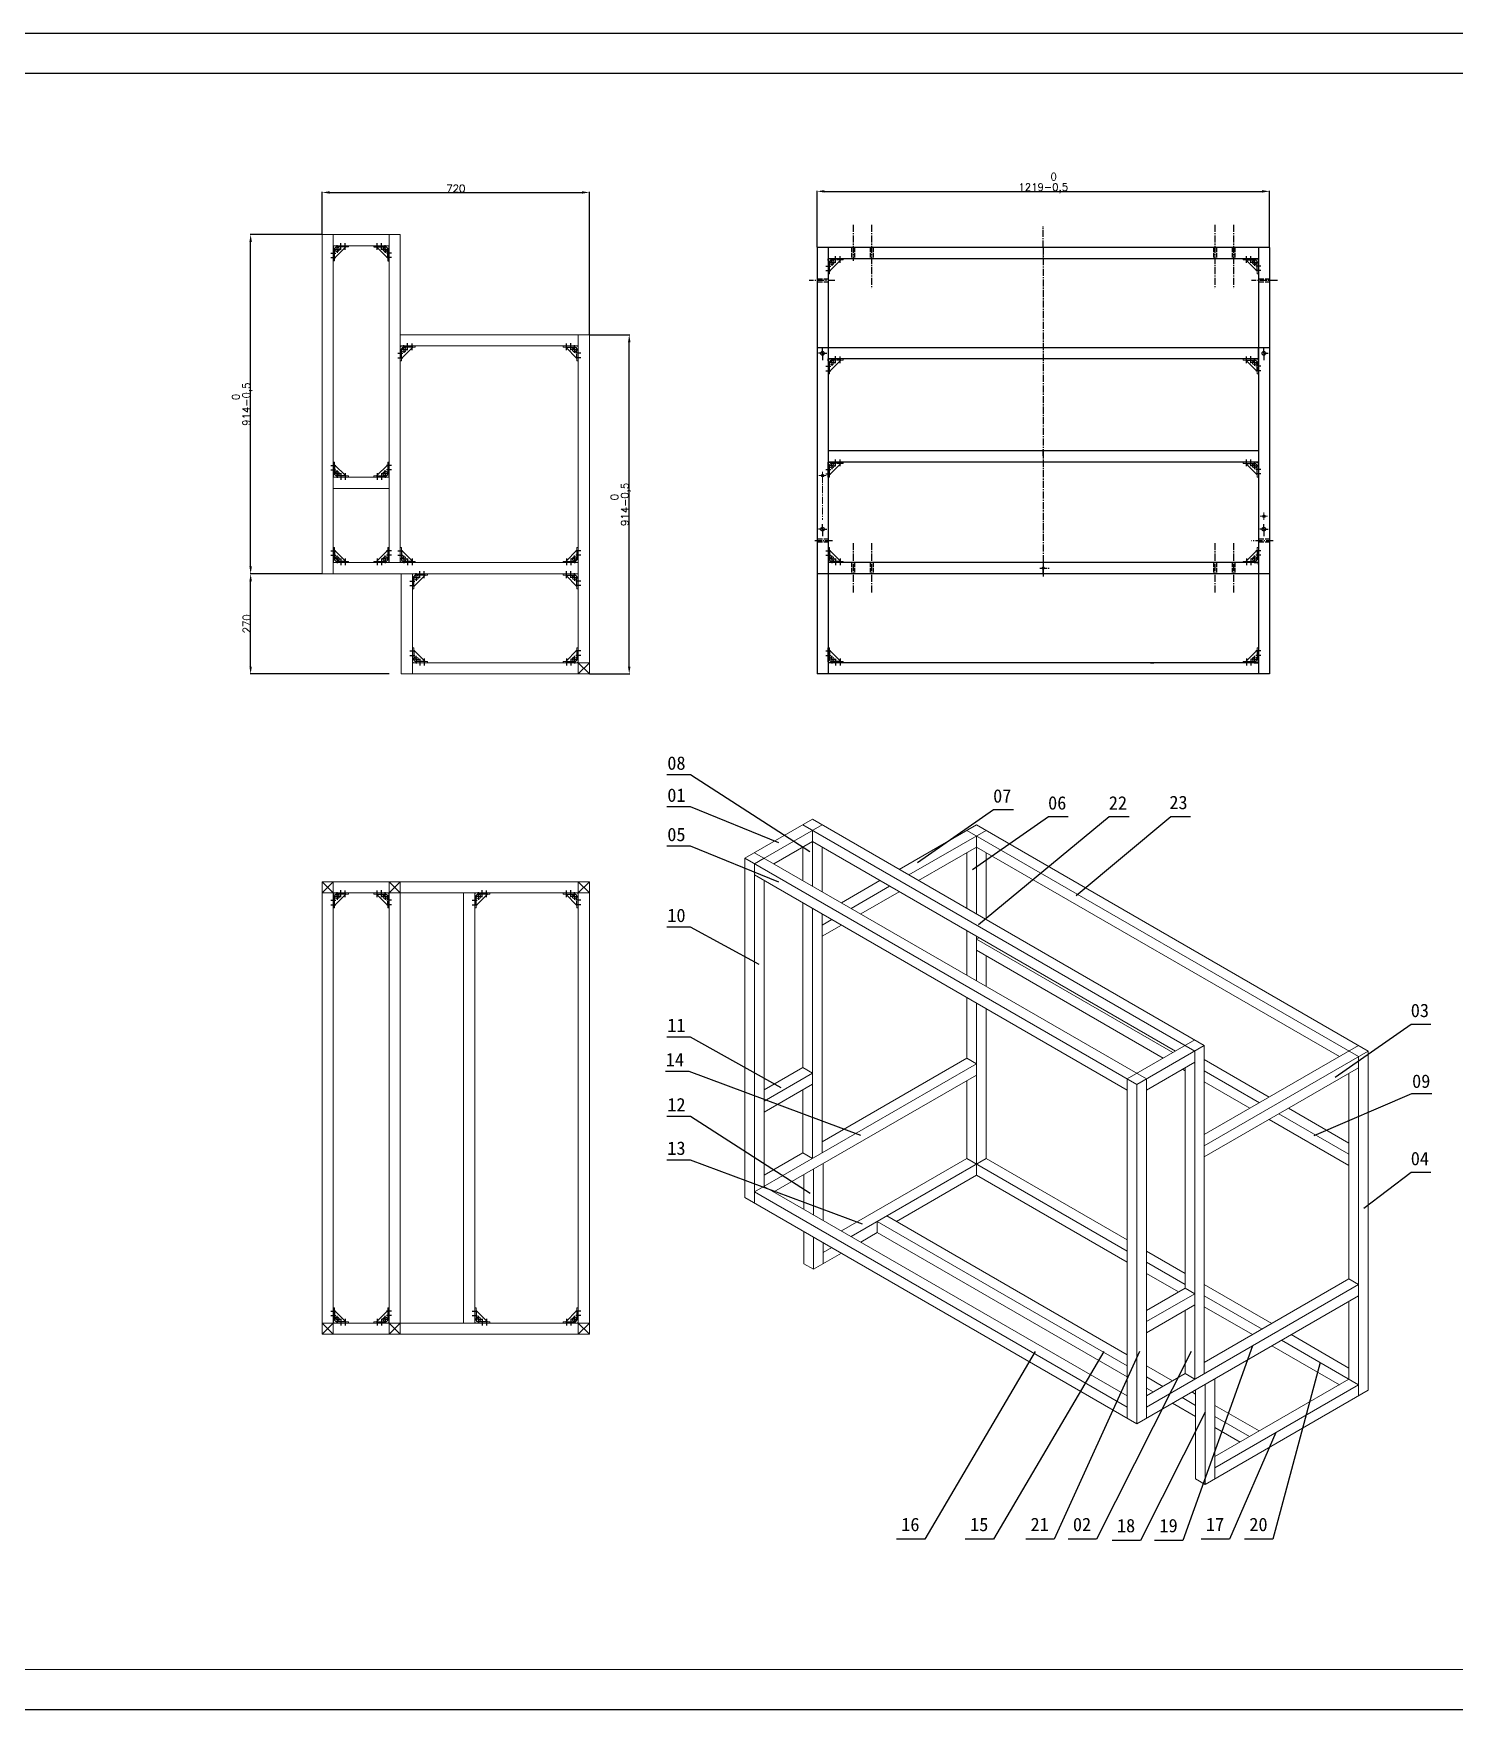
# Model space of a CAD drawing. Header units: millimetres. Extents: x -30327 to 34858, y 4015 to 75103.
# Drawn here: x -4909 to -1081, y 70587 to 75103 of the extents above; entities that cross this region are included whole.
import ezdxf

# ---------------------------------------------------------------- set-up
doc = ezdxf.new("R2010")
doc.units = ezdxf.units.MM
doc.linetypes.add('ACAD_ISO02W100', pattern=[15, 12, -3])
doc.linetypes.add('CENTER2', pattern=[28.575, 19.05, -3.175, 3.175, -3.175])
for name, color, linetype, lineweight in [('A-TITLEBLOCK', 7, 'Continuous', 18), ('cen', 1, 'CENTER2', 9), ('dim', 2, 'Continuous', 9)]:
    doc.layers.add(name, color=color, linetype=linetype, lineweight=lineweight)
for name, color, linetype in [('green', 3, 'ACAD_ISO02W100'), ('print', 30, 'Continuous'), ('red', 1, 'CENTER2')]:
    doc.layers.add(name, color=color, linetype=linetype)
doc.styles.add('GB', font='GBENOR.SHX', dxfattribs={"bigfont": 'gbcbig.shx'})
doc.styles.add('HZ', font='')
doc.styles.add('SLDTEXTSTYLE0', font='simfang.ttf', dxfattribs={"bigfont": 'bigfont'})
doc.styles.add('SLDTEXTSTYLE1', font='Gothic.ttf', dxfattribs={"width": 0.913})
doc.styles.get("Standard").update_dxf_attribs({"font": 'txt', "bigfont": 'gbcbig.shx'})
doc.styles.get('HZ').set_extended_font_data('SimSun')
doc.dimstyles.new('ISO-25', dxfattribs={"dimtxt": 20, "dimasz": 20, "dimexe": 1.25, "dimexo": 0.625, "dimtad": 1, "dimtxsty": 'Standard', "dimcen": 2.5, "dimadec": 0, "dimazin": 0, "dimtfac": 1, "dimtmove": 0, "dimatfit": 3, "dimfxl": 0, "dimarcsym": 0})

# ---------------------------------------------------------------- blocks, each defined once
blk = doc.blocks.new('DDD')
for p, q in [((4725.7, 13519.5), (4695.2, 13550)), ((4725.7, 13519.5), (4695.2, 13550)), ((4720.7, 13553.5), (4715, 13547.7)), ((4720.7, 13553.5), (4715, 13547.7)), ((4729.2, 13545), (4723.5, 13539.2)), ((4729.2, 13545), (4723.5, 13539.2))]:
    blk.add_line(p, q)
blk.add_lwpolyline([(4688.7, 13553.5), (4724.2, 13553.5, -0.414214), (4729.2, 13548.5), (4729.2, 13513)], format="xyb")
blk.add_lwpolyline([(4688.7, 13553.5), (4724.2, 13553.5, -0.414214), (4729.2, 13548.5), (4729.2, 13513)], format="xyb")
for points in [[(4688.7, 13553.5), (4688.7, 13550)], [(4688.7, 13553.5), (4688.7, 13550)], [(4688.7, 13550), (4695.2, 13550)], [(4688.7, 13550), (4695.2, 13550)], [(4725.7, 13519.5), (4725.7, 13513)], [(4725.7, 13519.5), (4725.7, 13513)], [(4725.7, 13513), (4729.2, 13513)], [(4725.7, 13513), (4729.2, 13513)]]:
    blk.add_lwpolyline(points)
blk.add_circle((4719.2, 13543.5), 1.75)
blk.add_circle((4719.2, 13543.5), 1.75)
blk.add_arc((4719.2, 13543.5), 6, 135, 315)
blk.add_arc((4719.2, 13543.5), 6, 135, 315)
at = {"layer": 'green'}
for p, q in [((4695.2, 13550), (4721.7, 13550)), ((4695.2, 13550), (4721.7, 13550)), ((4721.7, 13550), (4725.7, 13546)), ((4721.7, 13550), (4725.7, 13546)), ((4725.7, 13519.5), (4725.7, 13546)), ((4725.7, 13519.5), (4725.7, 13546))]:
    blk.add_line(p, q, dxfattribs=at)
at = {"layer": 'red'}
for p, q in [((4697.2, 13542), (4697.2, 13560.2)), ((4697.2, 13542), (4697.2, 13560.2)), ((4709.2, 13542.3), (4709.2, 13560.5)), ((4709.2, 13542.3), (4709.2, 13560.5)), ((4719.2, 13543.5), (4719.2, 13555.1)), ((4719.2, 13543.5), (4719.2, 13555.1)), ((4719.2, 13543.5), (4710.8, 13543.5)), ((4719.2, 13543.5), (4710.8, 13543.5)), ((4719.2, 13543.5), (4719.2, 13534.6)), ((4719.2, 13543.5), (4727.7, 13543.5)), ((4719.2, 13543.5), (4719.2, 13534.6)), ((4719.2, 13543.5), (4727.7, 13543.5)), ((4735.9, 13533.5), (4722.4, 13533.5)), ((4735.9, 13533.5), (4722.4, 13533.5)), ((4735.9, 13521.5), (4722.4, 13521.5)), ((4735.9, 13521.5), (4722.4, 13521.5))]:
    blk.add_line(p, q, dxfattribs=at)
blk = doc.blocks.new('Dartop Logo')
at = {"true_color": 0xc40018}
h = blk.add_hatch(color=12, dxfattribs=at)
h.set_gradient(color1=(196, 0, 24), color2=(196, 0, 24), tint=1)
h.paths.add_polyline_path([(30.39, -3.87), (33.08, -5.04), (35.99, -5.04), (35.99, -1.19), (33.59, -1.19), (30.46, 0.05), (17.94, 0.05), (17.94, -6.46), (30.12, -6.46), (30.12, -6.59), (30.12, -10.75), (18.31, -10.75), (30.46, -30.31), (32.87, -30.31, 0.279375), (34.63, -28.6), (34.63, -28.51), (34.84, -28.51, 0.143145), (38.15, -30.2), (59.27, -30.2), (59.27, -26.49), (38.06, -26.49, -0.414214), (35.75, -24.18), (35.75, -6.26), (30.39, -6.26)])
h.paths.add_polyline_path([(30.25, -10.84), (31.8, -10.84), (31.8, -26.02, -0.088936), (30.9, -26.94), (30.24, -26.94)], flags=16)
h = blk.add_hatch(color=12, dxfattribs=at)
h.set_gradient(color1=(196, 0, 24), color2=(196, 0, 24), tint=1)
h.paths.add_polyline_path([(59.24, -1.73), (57.36, -1.73), (57.36, 0.06), (53.06, 0.06), (53.06, -1.64), (44.29, -1.64), (44.29, 0.15), (39.7, 0.15), (39.7, -1.67), (37.16, -1.67), (37.16, -4.97), (45.54, -4.97), (45.54, -6.42), (37.73, -6.42), (37.73, -24.88), (56.26, -24.88, 0.414214), (59.15, -21.99), (59.15, -9.35, 0.414214), (56.26, -6.46), (51.36, -6.46), (51.36, -5.03), (59.24, -5.03)])
h.paths.add_polyline_path([(54.21, -9.59, -0.414214), (55.66, -11.04), (55.66, -12.1), (41.79, -12.1), (41.79, -9.59)], flags=16)
h.paths.add_polyline_path([(55.57, -14.33), (55.57, -17.01), (41.88, -17.01), (41.88, -14.33)], flags=16)
h.paths.add_polyline_path([(55.75, -19.43), (55.75, -20.57, -0.414214), (54.3, -22.02), (41.88, -22.02), (41.88, -19.43)], flags=16)
h = blk.add_hatch(color=12, dxfattribs=at)
h.set_gradient(color1=(196, 0, 24), color2=(196, 0, 24), tint=1)
h.paths.add_polyline_path([(12.18, 0), (0, 0), (0, -6.37), (12.18, -6.37)])
h = blk.add_hatch(color=12, dxfattribs=at)
h.set_gradient(color1=(196, 0, 24), color2=(196, 0, 24), tint=1)
h.paths.add_polyline_path([(11.79, -10.83), (0.03, -10.83), (0.03, -30.03)])
h = blk.add_hatch(color=12, dxfattribs=at)
h.set_gradient(color1=(196, 0, 24), color2=(196, 0, 24), tint=1)
h.paths.add_polyline_path([(15.05, -14.31), (5.44, -30.15), (25.01, -30.15)])
at = {"true_color": 0x646464}
h = blk.add_hatch(color=251, dxfattribs=at)
h.set_gradient(color1=(100, 100, 100), color2=(100, 100, 100), tint=1)
h.paths.add_polyline_path([(4.15, -33.43), (0.11, -33.43), (0.11, -41.5), (3.51, -41.5, 0.793016)])
h.paths.add_polyline_path([(3.57, -39.73), (2.16, -39.73), (2.16, -35.19), (3.42, -35.19, -0.671361)], flags=16)
h = blk.add_hatch(color=251, dxfattribs=at)
h.set_gradient(color1=(100, 100, 100), color2=(100, 100, 100), tint=1)
h.paths.add_polyline_path([(15.08, -33.36), (12.78, -33.36), (9.82, -41.51), (12, -41.51), (12.51, -40.06), (15.46, -40.06), (15.99, -41.52), (18.19, -41.52)])
h.paths.add_polyline_path([(14.9, -38.51), (13.07, -38.51), (13.97, -35.95)], flags=16)
h = blk.add_hatch(color=251, dxfattribs=at)
h.set_gradient(color1=(100, 100, 100), color2=(100, 100, 100), tint=1)
h.paths.add_polyline_path([(26.27, -33.36), (22.3, -33.36), (22.3, -41.51), (24.4, -41.51), (24.4, -38.28), (26.55, -41.54), (29.09, -41.54), (26.61, -38.3, 0.744055)])
h.paths.add_polyline_path([(24.38, -37.08), (24.38, -34.94), (25.32, -34.94, -0.796809), (25.3, -37.08)], flags=16)
h = blk.add_hatch(color=251, dxfattribs=at)
h.set_gradient(color1=(100, 100, 100), color2=(100, 100, 100), tint=1)
h.paths.add_polyline_path([(37.44, -33.4), (31.88, -33.4), (31.88, -35.16), (33.61, -35.16), (33.61, -41.52), (35.69, -41.52), (35.69, -35.16), (37.44, -35.16)])
h = blk.add_hatch(color=251, dxfattribs=at)
h.set_gradient(color1=(100, 100, 100), color2=(100, 100, 100), tint=1)
h.paths.add_polyline_path([(40.46, -37.41, 1), (48.83, -37.41, 1)])
h.paths.add_polyline_path([(46.8, -37.41, -1), (42.5, -37.41, -1)], flags=16)
h = blk.add_hatch(color=251, dxfattribs=at)
h.set_gradient(color1=(100, 100, 100), color2=(100, 100, 100), tint=1)
h.paths.add_polyline_path([(56.85, -33.38), (56.73, -33.38), (53.19, -33.38), (53.19, -37.19), (52.26, -37.19), (52.26, -38.73), (53.18, -38.73), (53.18, -41.5), (55.24, -41.5), (55.24, -38.72), (57.51, -38.72, 0.812304)])
h.paths.add_polyline_path([(55.21, -37.18), (55.21, -35.05), (56.39, -35.05, -0.778213), (56.27, -37.18)], flags=16)
blk = doc.blocks.new('DT-A2-TITLE')
for p, q in [((594, 420), (0, 420)), ((0, 420), (0, 420)), ((0, 420), (0, 0)), ((0, 420), (10, 420)), ((594, 0), (594, 420)), ((10, 410), (10, 10)), ((584, 410), (10, 410))]:
    blk.add_line(p, q)
at = {"layer": 'A-TITLEBLOCK', "color": 7}
for p, q in [((584, 410), (584, 10)), ((594, 0), (594, 297)), ((382, 10), (382, 45)), ((584, 45), (382, 45)), ((432, 45), (432, 10)), ((508, 45), (508, 10)), ((584, 35), (432, 35)), ((432, 25), (584.08, 25)), ((540, 10), (540, 25)), ((572, 10), (572, 25)), ((10, 10), (584, 10)), ((0, 0), (594, 0))]:
    blk.add_line(p, q, dxfattribs=at)
at = {"layer": 'A-TITLEBLOCK', "xscale": 0.6400000000000001, "yscale": 0.6400000000000001, "zscale": 0.6400000000000001}
blk.add_blockref('Dartop Logo', (388.65, 40.81), dxfattribs=at)
at = {"style": 'GB'}
for tag, p, height in [('#设计', (451.96, 38.52), 3.5), ('#品名', (523.32, 37.95), 3.5), ('#审核', (451.99, 28.1), 3.5), ('#图号', (526.67, 27.2), 3.5), ('#材料说明', (442.15, 13.59), 3), ('#数量', (520.33, 14.51), 3.5), ('#版本', (552.92, 14.47), 3.5)]:
    blk.add_attdef(tag, p, '', height=height, dxfattribs=at)
at = {"layer": 'A-TITLEBLOCK', "color": 7, "attachment_point": 1}
for s, insert, char_height, style in [('设计：', (434.47, 41.87), 2.646, 'SLDTEXTSTYLE0'), ('品名：', (510.43, 42.19), 2.646, 'SLDTEXTSTYLE0'), ('审核：', (434.47, 31.64), 2.646, 'SLDTEXTSTYLE0'), ('图号：', (510.4, 31.66), 2.646, 'SLDTEXTSTYLE0'), ('材料:', (434.47, 22.62), 2.646, 'SLDTEXTSTYLE0'), ('数量：', (510.35, 22.64), 2.646, 'SLDTEXTSTYLE0'), ('版本：', (542.59, 22.48), 2.646, 'SLDTEXTSTYLE0'), ('A2', (574.7, 19.21), 3.704, 'SLDTEXTSTYLE1')]:
    blk.add_mtext(s, dxfattribs=dict(at, insert=insert, char_height=char_height, style=style))
blk = doc.blocks.new('*D1499')
at = {"layer": 'Defpoints', "color": 0}
for p in [(-4324.1, 74561.2), (-4131.3, 74561.2), (-4131.3, 73647.2)]:
    blk.add_point(p, dxfattribs=at)
at = {"layer": 'dim', "color": 0, "lineweight": -2}
for p, q in [((-4131.9, 74561.2), (-4325.3, 74561.2)), ((-4324.1, 73667.2), (-4324.1, 74541.2)), ((-4131.9, 73647.2), (-4325.3, 73647.2))]:
    blk.add_line(p, q, dxfattribs=at)
at = {"layer": 'dim', "color": 0}
for points in [[(-4327.4, 74541.2), (-4320.7, 74541.2), (-4324.1, 74561.2)], [(-4327.4, 73667.2), (-4320.7, 73667.2), (-4324.1, 73647.2)]]:
    blk.add_solid(points, dxfattribs=at)
at = {"layer": 'dim', "color": 0, "insert": (-4349.7, 74104.2), "char_height": 20, "attachment_point": 5, "rotation": 90}
blk.add_mtext('914\\S 0^ -0,5;', dxfattribs=at)
blk = doc.blocks.new('*D1500')
at = {"layer": 'Defpoints', "color": 0}
for p in [(-4324.1, 73647.2), (-4131.3, 73647.2), (-3950.3, 73377.2)]:
    blk.add_point(p, dxfattribs=at)
at = {"layer": 'dim', "color": 0, "lineweight": -2}
for p, q in [((-4131.9, 73647.2), (-4325.4, 73647.2)), ((-4324.1, 73397.2), (-4324.1, 73627.2)), ((-3950.9, 73377.2), (-4325.4, 73377.2))]:
    blk.add_line(p, q, dxfattribs=at)
at = {"layer": 'dim', "color": 0}
for points in [[(-4327.4, 73627.2), (-4320.8, 73627.2), (-4324.1, 73647.2)], [(-4327.4, 73397.2), (-4320.8, 73397.2), (-4324.1, 73377.2)]]:
    blk.add_solid(points, dxfattribs=at)
at = {"layer": 'dim', "color": 0, "insert": (-4334.7, 73512.2), "char_height": 20, "attachment_point": 5, "rotation": 90}
blk.add_mtext('270', dxfattribs=at)
blk = doc.blocks.new('*D1501')
at = {"layer": 'Defpoints', "color": 0}
for p in [(-3411.3, 74291.2), (-3304.1, 74291.2), (-3411.3, 73377.2)]:
    blk.add_point(p, dxfattribs=at)
at = {"layer": 'dim', "color": 0, "lineweight": -2}
for p, q in [((-3410.7, 74291.2), (-3302.9, 74291.2)), ((-3304.1, 73397.2), (-3304.1, 74271.2)), ((-3410.7, 73377.2), (-3302.9, 73377.2))]:
    blk.add_line(p, q, dxfattribs=at)
at = {"layer": 'dim', "color": 0}
for points in [[(-3307.4, 74271.2), (-3300.8, 74271.2), (-3304.1, 74291.2)], [(-3307.4, 73397.2), (-3300.8, 73397.2), (-3304.1, 73377.2)]]:
    blk.add_solid(points, dxfattribs=at)
at = {"layer": 'dim', "color": 0, "insert": (-3329.7, 73834.2), "char_height": 20, "attachment_point": 5, "rotation": 90}
blk.add_mtext('914\\S 0^ -0,5;', dxfattribs=at)
blk = doc.blocks.new('*D1502')
at = {"layer": 'Defpoints', "color": 0}
for p in [(-3411.3, 74674.7), (-4131.3, 74561.2), (-3411.3, 74291.2)]:
    blk.add_point(p, dxfattribs=at)
at = {"layer": 'dim', "color": 0, "lineweight": -2}
for p, q in [((-4131.3, 74561.8), (-4131.3, 74675.9)), ((-4111.3, 74674.7), (-3431.3, 74674.7)), ((-3411.3, 74291.8), (-3411.3, 74675.9))]:
    blk.add_line(p, q, dxfattribs=at)
at = {"layer": 'dim', "color": 0}
for points in [[(-4111.3, 74678), (-4111.3, 74671.4), (-4131.3, 74674.7)], [(-3431.3, 74678), (-3431.3, 74671.4), (-3411.3, 74674.7)]]:
    blk.add_solid(points, dxfattribs=at)
at = {"layer": 'dim', "color": 0, "insert": (-3771.3, 74685.3), "char_height": 20, "attachment_point": 5}
blk.add_mtext('720', dxfattribs=at)
blk = doc.blocks.new('*D1503')
at = {"layer": 'Defpoints', "color": 0}
for p in [(-1579.1, 74677.6), (-2798.1, 74526.2), (-1579.1, 74526.2)]:
    blk.add_point(p, dxfattribs=at)
at = {"layer": 'dim', "color": 0, "lineweight": -2}
for p, q in [((-2798.1, 74526.8), (-2798.1, 74678.9)), ((-2778.1, 74677.6), (-1599.1, 74677.6)), ((-1579.1, 74526.8), (-1579.1, 74678.9))]:
    blk.add_line(p, q, dxfattribs=at)
at = {"layer": 'dim', "color": 0}
for points in [[(-2778.1, 74681), (-2778.1, 74674.3), (-2798.1, 74677.6)], [(-1599.1, 74681), (-1599.1, 74674.3), (-1579.1, 74677.6)]]:
    blk.add_solid(points, dxfattribs=at)
at = {"layer": 'dim', "color": 0, "insert": (-2188.6, 74703.2), "char_height": 20, "attachment_point": 5}
blk.add_mtext('1219\\S 0^ -0,5;', dxfattribs=at)

msp = doc.modelspace()

# ---------------------------------------------------------------- linework, layer by layer
for p, q in [((-3954.7802, 74497.1873), (-3985.2802, 74527.6873)), ((-3959.7655, 74531.1873), (-3965.5228, 74525.4299)), ((-3951.2802, 74522.702), (-3957.0375, 74516.9446)), ((-2798.1362, 74526.1873), (-2798.1362, 73377.1873)), ((-1579.1362, 74526.1873), (-2798.1362, 74526.1873)), ((-2768.1362, 74526.1873), (-2768.1362, 73377.1873)), ((-1609.1362, 74526.1873), (-1609.1362, 73377.1873)), ((-1579.1362, 74526.1873), (-1579.1362, 73377.1873)), ((-2768.1362, 74491.1873), (-2768.1362, 74496.1873)), ((-2759.6509, 74496.1873), (-2768.1362, 74496.1873)), ((-1609.1362, 74496.1873), (-2768.1362, 74496.1873)), ((-1617.6215, 74496.1873), (-1609.1362, 74496.1873)), ((-1609.1362, 74491.1873), (-1609.1362, 74496.1873)), ((-1579.1362, 74256.1873), (-2798.1362, 74256.1873)), ((-2768.1362, 74256.1873), (-2768.1362, 74226.1873)), ((-1609.1362, 74226.1873), (-1609.1362, 74256.1873)), ((-1609.1362, 74226.1873), (-2768.1362, 74226.1873)), ((-2768.1362, 74226.1873), (-2768.1362, 74196.1873)), ((-2763.1362, 74226.1873), (-2768.1362, 74226.1873)), ((-2768.1362, 74221.1873), (-2768.1362, 74226.1873)), ((-1614.1362, 74226.1873), (-1609.1362, 74226.1873)), ((-1614.1362, 74226.1873), (-1609.1362, 74226.1873)), ((-1609.1362, 74196.1873), (-1609.1362, 74226.1873)), ((-1609.1362, 74226.1873), (-1609.1362, 73407.1873)), ((-1609.1362, 74221.1873), (-1609.1362, 74226.1873)), ((-1609.1362, 74221.1873), (-1609.1362, 74226.1873)), ((-1579.1362, 74226.1873), (-1579.1362, 73647.1873)), ((-1609.1362, 73978.1891), (-2768.1362, 73978.1891)), ((-1579.1362, 73975.6408), (-1579.1362, 73407.1873)), ((-1609.1362, 73948.1891), (-2768.1362, 73948.1891)), ((-2763.1362, 73948.1891), (-2768.1362, 73948.1891)), ((-2768.1362, 73943.1891), (-2768.1362, 73948.1891)), ((-1614.1362, 73948.1891), (-1609.1362, 73948.1891)), ((-1609.1362, 73943.1891), (-1609.1362, 73948.1891)), ((-2768.1362, 73685.6725), (-2768.1362, 73677.1873)), ((-1609.1362, 73677.1873), (-2768.1362, 73677.1873)), ((-2763.1362, 73677.1873), (-2768.1362, 73677.1873)), ((-1617.6215, 73677.1873), (-1609.1362, 73677.1873)), ((-1610.1362, 73674.1873), (-1609.1362, 73674.1873)), ((-1609.1362, 73682.1873), (-1609.1362, 73677.1873)), ((-1579.1362, 73647.1873), (-2798.1362, 73647.1873)), ((-2768.1362, 73647.1873), (-2768.1362, 73377.1873)), ((-1609.1362, 73647.1873), (-1609.1362, 73377.1873)), ((-2768.1362, 73415.6725), (-2768.1362, 73407.1873)), ((-1609.1362, 73407.1873), (-2768.1362, 73407.1873)), ((-2763.1362, 73407.1873), (-2768.1362, 73407.1873)), ((-2563.1362, 73407.1873), (-2568.1362, 73407.1873)), ((-1899.6215, 73407.1873), (-1891.1362, 73407.1873)), ((-1617.6215, 73407.1873), (-1609.1362, 73407.1873)), ((-1609.1362, 73412.1873), (-1609.1362, 73407.1873)), ((-1579.1362, 73377.1873), (-2798.1362, 73377.1873)), ((-3138.8373, 73105.3177), (-3202.5992, 73105.3177)), ((-2817.4178, 72898.2138), (-3138.8373, 73105.3177)), ((-3138.8373, 73018.8689), (-3202.5992, 73018.8689)), ((-2900.959, 72922.0616), (-3138.8373, 73018.8689)), ((-2527.4577, 72868.8027), (-2322.9935, 73011.7753)), ((-2379.3794, 72850.0811), (-2174.9152, 72993.0537)), ((-2362.9046, 72702.052), (-2011.3, 72993.0537)), ((-2322.9935, 73011.7753), (-2269.2437, 73011.7753)), ((-2174.9152, 72993.0537), (-2121.1653, 72993.0537)), ((-2099.9588, 72779.9827), (-1845.3802, 72993.0537)), ((-2011.3, 72993.0537), (-1957.5501, 72993.0537)), ((-1845.3802, 72993.0537), (-1791.6303, 72993.0537)), ((-3138.8373, 72912.9375), (-3202.5992, 72912.9375)), ((-2900.959, 72816.1302), (-3138.8373, 72912.9375)), ((-3138.8373, 72694.9111), (-3202.5992, 72694.9111)), ((-2953.6288, 72594.7802), (-3138.8373, 72694.9111)), ((-3138.8373, 72398.9685), (-3202.5992, 72398.9685)), ((-2894.8263, 72262.2455), (-3138.8373, 72398.9685)), ((-1402.3573, 72290.9374), (-1197.8931, 72433.91)), ((-1197.8931, 72433.91), (-1144.1432, 72433.91)), ((-3142.8941, 72306.315), (-3206.656, 72306.315)), ((-2679.9775, 72133.7833), (-3142.8941, 72306.315)), ((-1459.0527, 72133.8945), (-1195.2761, 72247.1428)), ((-1195.2761, 72247.1428), (-1141.5262, 72247.1428)), ((-3138.8373, 72184.8738), (-3202.5992, 72184.8738)), ((-2816.996, 71977.7019), (-3138.8373, 72184.8738)), ((-3138.8373, 72067.5839), (-3202.5992, 72067.5839)), ((-2675.9207, 71895.0522), (-3138.8373, 72067.5839)), ((-1324.5676, 71937.9008), (-1197.8931, 72034.7081)), ((-1197.8931, 72034.7081), (-1144.1432, 72034.7081)), ((-2210.5726, 71551.6566), (-2508.0348, 71045.5492)), ((-2025.0536, 71551.6566), (-2322.5158, 71045.5492)), ((-1929.5762, 71551.6566), (-2159.6204, 71045.5492)), ((-1789.8515, 71551.6566), (-2045.5271, 71045.5492)), ((-1624.8245, 71567.062), (-1812.3666, 71042.5099)), ((-1442.9592, 71522.062), (-1570.2858, 71045.5492)), ((-1752.1303, 71388.4388), (-1926.8868, 71042.5099)), ((-1562.4697, 71333.0626), (-1687.2888, 71045.5492)), ((-2508.0348, 71045.5492), (-2584.3802, 71045.5492)), ((-2322.5158, 71045.5492), (-2398.8612, 71045.5492)), ((-2159.6204, 71045.5492), (-2235.9657, 71045.5492)), ((-2045.5271, 71045.5492), (-2121.8725, 71045.5492)), ((-1926.8868, 71042.5099), (-2003.2322, 71042.5099)), ((-1812.3666, 71042.5099), (-1888.7119, 71042.5099)), ((-1687.2888, 71045.5492), (-1763.6341, 71045.5492)), ((-1570.2858, 71045.5492), (-1646.6311, 71045.5492))]:
    msp.add_line(p, q)
for points in [[(-3991.7802, 74531.1873), (-3991.7802, 74527.6873)], [(-3991.7802, 74527.6873), (-3985.2802, 74527.6873)], [(-3954.7802, 74497.1873), (-3954.7802, 74490.6873)], [(-3954.7802, 74490.6873), (-3951.2802, 74490.6873)]]:
    msp.add_lwpolyline(points)
for points in [[(-2768.1362, 73907.6891), (-2768.1362, 73943.1891, -0.414213562), (-2763.1362, 73948.1891), (-2727.6362, 73948.1891)], [(-2727.6362, 73407.1873), (-2763.1362, 73407.1873, -0.414213562), (-2768.1362, 73412.1873), (-2768.1362, 73447.6873)], [(-1609.1362, 73447.6873), (-1609.1362, 73412.1873, -0.414213562), (-1614.1362, 73407.1873), (-1649.6362, 73407.1873)]]:
    msp.add_lwpolyline(points, format="xyb")
for centre, radius in [((-3961.2802, 74521.1873), 1.75), ((-2783.1362, 74241.1873), 5), ((-1594.1362, 74241.1873), 5), ((-2783.1362, 73911.693), 3), ((-1594.1362, 73802.1873), 3), ((-2783.1362, 73767.1873), 5), ((-1594.1362, 73767.1873), 5), ((-2188.6362, 73662.1873), 2.5)]:
    msp.add_circle(centre, radius)
for centre, radius, start, end in [((-3961.2802, 74521.1873), 6, 135, 315), ((-2783.1362, 73911.693), 2.5, 225, 135), ((-1594.1362, 73802.1873), 2.5, 45, 315), ((-2188.6362, 73662.1873), 3, 0, 270)]:
    msp.add_arc(centre, radius, start, end)
at = {"layer": 'cen'}
for p, q in [((-2188.6362, 74509.1873), (-2188.6362, 74524.1873)), ((-2188.6362, 74509.1873), (-2188.6362, 74494.1873)), ((-2783.1362, 73911.693), (-2793.1362, 73911.693)), ((-2783.1362, 73911.693), (-2783.1362, 73921.693)), ((-2783.1362, 73911.693), (-2773.1362, 73911.693)), ((-2783.1362, 73911.693), (-2783.1362, 73792.1873)), ((-1594.1362, 73802.1873), (-1604.1362, 73802.1873)), ((-1594.1362, 73802.1873), (-1594.1362, 73812.1873)), ((-1594.1362, 73802.1873), (-1594.1362, 73792.1873)), ((-1594.1362, 73802.1873), (-1584.1362, 73802.1873))]:
    msp.add_line(p, q, dxfattribs=at)
msp.add_lwpolyline([(-2188.6362, 74493.9273), (-2188.6362, 74520.6873)], dxfattribs=at)
at = {"layer": 'dim', "lineweight": 9}
for p, q in [((-4131.2802, 74561.1873), (-4131.2802, 73647.1873)), ((-4131.2802, 74561.1873), (-4101.2802, 74561.1873)), ((-4101.2802, 74561.1873), (-4101.2802, 73647.1873)), ((-3951.2802, 74561.1873), (-4101.2802, 74561.1873)), ((-3951.2802, 74561.1873), (-3951.2802, 73677.1873)), ((-3951.2802, 74561.1873), (-3921.2802, 74561.1873)), ((-3921.2802, 74561.1873), (-3921.2802, 73677.1873)), ((-4101.2802, 74531.1873), (-3951.2802, 74531.1873)), ((-3921.2802, 74291.1873), (-3411.2802, 74291.1873)), ((-3441.2802, 74291.1873), (-3441.2802, 73377.1873)), ((-3411.2802, 74291.1873), (-3411.2802, 73377.1873)), ((-3921.2802, 74261.1873), (-3441.2802, 74261.1873)), ((-4101.2802, 73907.1873), (-3951.2802, 73907.1873)), ((-4101.2802, 73877.1873), (-3951.2802, 73877.1873)), ((-4101.2802, 73677.1873), (-3441.2802, 73677.1873)), ((-4131.2802, 73647.1873), (-4101.2802, 73647.1873)), ((-4101.2802, 73647.1873), (-3441.2802, 73647.1873)), ((-3888.2802, 73407.1873), (-3411.2802, 73407.1873)), ((-3918.2802, 73377.1873), (-3411.2802, 73377.1873))]:
    msp.add_line(p, q, dxfattribs=at)
at = {"layer": 'dim'}
for p, q in [((-3918.2802, 73647.1873), (-3918.2802, 73377.1873)), ((-3888.2802, 73647.1873), (-3888.2802, 73377.1873)), ((-3441.2802, 73377.1873), (-3411.2802, 73407.1873)), ((-3411.2802, 73377.1873), (-3441.2802, 73407.1873)), ((-2992.2786, 72880.562), (-2810.4133, 72985.562)), ((-2810.4133, 72985.562), (-1754.7283, 72376.062)), ((-2966.2979, 72865.562), (-2784.4325, 72970.562)), ((-2836.3941, 72970.562), (-1780.7091, 72361.062)), ((-2810.4133, 72955.562), (-2810.4133, 72805.562)), ((-2810.4133, 72955.562), (-2810.4133, 72805.562)), ((-2576.5865, 72850.562), (-2368.7404, 72970.562)), ((-2550.6057, 72835.562), (-2342.7596, 72955.562)), ((-2394.7211, 72955.562), (-1339.0361, 72346.062)), ((-2368.7404, 72970.562), (-1313.0554, 72361.062)), ((-2368.7404, 72940.562), (-2368.7404, 72730.562)), ((-2368.7404, 72940.562), (-2368.7404, 72730.562)), ((-2966.2979, 72895.562), (-1910.6129, 72286.062)), ((-2914.3364, 72865.562), (-2810.4133, 72925.562)), ((-2836.3941, 72910.562), (-2836.3941, 72820.562)), ((-2810.4133, 72925.562), (-1832.6706, 72361.062)), ((-2784.4325, 72910.562), (-2784.4325, 72790.562)), ((-2524.6249, 72820.562), (-2368.7404, 72910.562)), ((-2394.7211, 72895.562), (-2394.7211, 72745.562)), ((-2368.7404, 72910.562), (-1390.9977, 72346.062)), ((-2342.7596, 72895.562), (-2342.7596, 72715.562)), ((-2992.2786, 72880.562), (-2992.2786, 71966.562)), ((-2992.2786, 72880.562), (-1936.5937, 72271.062)), ((-2966.2979, 72865.562), (-2940.3171, 72880.562)), ((-2966.2979, 72865.562), (-2966.2979, 71951.562)), ((-4131.2802, 72817.3988), (-4131.2802, 71598.3988)), ((-4131.2802, 72817.3988), (-3411.2802, 72817.3988)), ((-4131.2802, 72787.3988), (-4101.2802, 72817.3988)), ((-4101.2802, 72787.3988), (-4131.2802, 72817.3988)), ((-4101.2802, 72817.3988), (-4101.2802, 71598.3988)), ((-3951.2802, 72817.3988), (-3951.2802, 71598.3988)), ((-3951.2802, 72787.3988), (-3921.2802, 72817.3988)), ((-3921.2802, 72787.3988), (-3951.2802, 72817.3988)), ((-3921.2802, 72817.3988), (-3921.2802, 71598.3988)), ((-3441.2802, 72817.3988), (-3441.2802, 71598.3988)), ((-3441.2802, 72787.3988), (-3411.2802, 72817.3988)), ((-3411.2802, 72787.3988), (-3441.2802, 72817.3988)), ((-3411.2802, 72817.3988), (-3411.2802, 71598.3988)), ((-2966.2979, 72835.562), (-1962.5744, 72256.062)), ((-2940.3171, 72820.562), (-2940.3171, 71996.562)), ((-2732.471, 72760.562), (-2628.548, 72820.562)), ((-2706.4903, 72745.562), (-2602.5672, 72805.562)), ((-4131.2802, 72787.3988), (-3411.2802, 72787.3988)), ((-3750.2753, 72787.3988), (-3750.2753, 71628.3988)), ((-3720.2753, 72787.3988), (-3720.2753, 71628.3988)), ((-2836.3941, 72760.562), (-2836.3941, 72316.562)), ((-2680.5095, 72730.562), (-2576.5865, 72790.562)), ((-2810.4133, 72745.562), (-2810.4133, 72101.562)), ((-2810.4133, 72745.562), (-2810.4133, 72071.562)), ((-2784.4325, 72730.562), (-2784.4325, 72086.562)), ((-2784.4325, 72700.562), (-2758.4518, 72715.562)), ((-2784.4325, 72670.562), (-2732.471, 72700.562)), ((-2394.7211, 72685.562), (-2394.7211, 72565.562)), ((-2368.7404, 72670.562), (-2368.7404, 72550.562)), ((-2368.7404, 72670.562), (-2368.7404, 72550.562)), ((-2368.7404, 72662.562), (-2361.8122, 72666.562)), ((-2368.7404, 72662.562), (-1839.5988, 72357.062)), ((-2368.7404, 72632.562), (-1865.5796, 72342.062)), ((-2342.7596, 72617.562), (-2342.7596, 72535.562)), ((-2394.7211, 72505.562), (-2394.7211, 72341.562)), ((-2368.7404, 72490.562), (-2368.7404, 72056.562)), ((-2368.7404, 72490.562), (-2368.7404, 72026.562)), ((-2342.7596, 72475.562), (-2342.7596, 72071.562)), ((-1962.5744, 72286.062), (-1780.7091, 72391.062)), ((-1936.5937, 72271.062), (-1754.7283, 72376.062)), ((-1780.7091, 72361.062), (-1780.7091, 71477.062)), ((-1780.7091, 72361.062), (-1780.7091, 71477.062)), ((-1754.7283, 72376.062), (-1754.7283, 71492.062)), ((-1754.7283, 72376.062), (-1754.7283, 71492.062)), ((-1754.7283, 72136.062), (-1339.0361, 72376.062)), ((-1754.7283, 72106.062), (-1313.0554, 72361.062)), ((-1339.0361, 72346.062), (-1339.0361, 71432.062)), ((-1313.0554, 72361.062), (-1313.0554, 71447.062)), ((-1313.0554, 72361.062), (-1313.0554, 71447.062)), ((-2966.2979, 71981.562), (-2368.7404, 72326.562)), ((-2940.3171, 72256.562), (-2836.3941, 72316.562)), ((-2940.3171, 72226.562), (-2810.4133, 72301.562)), ((-2836.3941, 72316.562), (-2810.4133, 72301.562)), ((-2784.4325, 72116.562), (-2394.7211, 72341.562)), ((-2394.7211, 72341.562), (-2368.7404, 72326.562)), ((-1910.6129, 72256.062), (-1780.7091, 72331.062)), ((-1813.6181, 72312.062), (-1806.6899, 72308.062)), ((-1806.6899, 72316.062), (-1806.6899, 71722.062)), ((-1754.7283, 72338.062), (-1579.7912, 72237.062)), ((-1754.7283, 72076.062), (-1339.0361, 72316.062)), ((-1754.7283, 72308.062), (-1605.772, 72222.062)), ((-1365.0169, 72301.062), (-1365.0169, 71747.062)), ((-2940.3171, 72196.562), (-2810.4133, 72271.562)), ((-2914.3364, 71981.562), (-2368.7404, 72296.562)), ((-2836.3941, 72256.562), (-2836.3941, 72086.562)), ((-2394.7211, 72281.562), (-2394.7211, 72071.562)), ((-1962.5744, 72286.062), (-1962.5744, 71372.062)), ((-1936.5937, 72271.062), (-1936.5937, 71357.062)), ((-1936.5937, 72271.062), (-1936.5937, 71357.062)), ((-1910.6129, 72286.062), (-1910.6129, 71372.062)), ((-1754.7283, 72278.062), (-1631.7527, 72207.062)), ((-1579.7912, 72177.062), (-1365.0169, 72053.062)), ((-1553.8104, 72192.062), (-1365.0169, 72083.062)), ((-1527.8297, 72207.062), (-1365.0169, 72113.062)), ((-2940.3171, 72026.562), (-2836.3941, 72086.562)), ((-2836.3941, 72086.562), (-2810.4133, 72071.562)), ((-2833.796, 72028.062), (-2833.796, 71935.062)), ((-2807.8152, 72043.062), (-2807.8152, 71920.062)), ((-2781.8345, 72058.062), (-2781.8345, 71905.062)), ((-2732.471, 71876.562), (-2394.7211, 72071.562)), ((-2706.4903, 71861.562), (-2342.7596, 72071.562)), ((-2394.7211, 72071.562), (-1962.5744, 71822.062)), ((-2342.7596, 72071.562), (-1962.5744, 71852.062)), ((-2940.3171, 71996.562), (-1962.5744, 71432.062)), ((-2584.3807, 71902.062), (-2368.7404, 72026.562)), ((-2368.7404, 72026.562), (-1962.5744, 71792.062)), ((-2992.2786, 71966.562), (-1936.5937, 71357.062)), ((-2966.2979, 71981.562), (-1962.5744, 71402.062)), ((-2636.3422, 71902.062), (-1962.5744, 71513.062)), ((-2636.3422, 71872.062), (-2636.3422, 71902.062)), ((-2610.3614, 71917.062), (-1962.5744, 71543.062)), ((-2833.796, 71875.062), (-2833.796, 71788.062)), ((-2807.8152, 71860.062), (-2807.8152, 71773.062)), ((-2680.5095, 71846.562), (-2636.3422, 71872.062)), ((-2636.3422, 71872.062), (-1962.5744, 71483.062)), ((-2807.8152, 71773.062), (-2732.471, 71816.562)), ((-2781.8345, 71845.062), (-2781.8345, 71788.062)), ((-2781.8345, 71818.062), (-2758.4518, 71831.562)), ((-1910.6129, 71822.062), (-1806.6899, 71762.062)), ((-2833.796, 71788.062), (-2807.8152, 71773.062)), ((-1910.6129, 71792.062), (-1806.6899, 71732.062)), ((-1910.6129, 71762.062), (-1824.0104, 71712.062)), ((-1910.6129, 71402.062), (-1339.0361, 71732.062)), ((-1910.6129, 71662.062), (-1806.6899, 71722.062)), ((-1806.6899, 71722.062), (-1780.7091, 71707.062)), ((-1754.7283, 71522.062), (-1365.0169, 71747.062)), ((-1754.7283, 71732.062), (-1572.863, 71627.062)), ((-1339.0361, 71732.062), (-1365.0169, 71747.062)), ((-1936.5937, 71357.062), (-1339.0361, 71702.062)), ((-1910.6129, 71632.062), (-1780.7091, 71707.062)), ((-1910.6129, 71602.062), (-1780.7091, 71677.062)), ((-1754.7283, 71702.062), (-1598.8438, 71612.062)), ((-1754.7283, 71672.062), (-1624.8245, 71597.062)), ((-1365.0169, 71687.062), (-1365.0169, 71477.062)), ((-4131.2802, 71628.3988), (-3411.2802, 71628.3988)), ((-4131.2802, 71598.3988), (-4101.2802, 71628.3988)), ((-4131.2802, 71628.3988), (-4101.2802, 71598.3988)), ((-3951.2802, 71598.3988), (-3921.2802, 71628.3988)), ((-3951.2802, 71628.3988), (-3921.2802, 71598.3988)), ((-3441.2802, 71598.3988), (-3411.2802, 71628.3988)), ((-3441.2802, 71628.3988), (-3411.2802, 71598.3988)), ((-1806.6899, 71662.062), (-1806.6899, 71492.062)), ((-4131.2802, 71598.3988), (-3411.2802, 71598.3988)), ((-1546.8822, 71582.062), (-1339.0361, 71462.062)), ((-1520.9015, 71597.062), (-1365.0169, 71507.062)), ((-1572.863, 71567.062), (-1390.9977, 71462.062)), ((-1910.6129, 71513.062), (-1840.4649, 71472.562)), ((-1910.6129, 71432.062), (-1806.6899, 71492.062)), ((-1780.7091, 71477.062), (-1806.6899, 71492.062)), ((-1910.6129, 71483.062), (-1866.4456, 71457.562)), ((-1910.6129, 71453.062), (-1892.4264, 71442.562)), ((-1788.5033, 71442.562), (-1778.111, 71436.562)), ((-1778.111, 71448.562), (-1778.111, 71208.562)), ((-1752.1303, 71463.562), (-1752.1303, 71193.562)), ((-1752.1303, 71193.562), (-1313.0554, 71447.062)), ((-1726.1495, 71478.562), (-1726.1495, 71208.562)), ((-1726.1495, 71268.562), (-1365.0169, 71477.062)), ((-1726.1495, 71238.562), (-1339.0361, 71462.062)), ((-1840.4649, 71412.562), (-1778.111, 71376.562)), ((-1814.4841, 71427.562), (-1778.111, 71406.562)), ((-1726.1495, 71406.562), (-1606.638, 71337.562)), ((-1726.1495, 71376.562), (-1632.6188, 71322.562)), ((-1726.1495, 71346.562), (-1658.5995, 71307.562)), ((-1778.111, 71208.562), (-1752.1303, 71193.562))]:
    msp.add_line(p, q, dxfattribs=at)
at = {"layer": 'green'}
for p, q in [((-3985.2802, 74527.6873), (-3958.7802, 74527.6873)), ((-3958.7802, 74527.6873), (-3954.7802, 74523.6873)), ((-3954.7802, 74497.1873), (-3954.7802, 74523.6873)), ((-2705.1362, 74526.1873), (-2705.1362, 74496.1873)), ((-2697.1362, 74526.1873), (-2697.1362, 74496.1873)), ((-2655.1362, 74526.1873), (-2655.1362, 74496.1873)), ((-2647.1362, 74526.1873), (-2647.1362, 74496.1873)), ((-1730.1362, 74526.1873), (-1730.1362, 74496.1873)), ((-1722.1362, 74526.1873), (-1722.1362, 74496.1873)), ((-1722.1362, 74526.1873), (-1722.1362, 74496.1873)), ((-1680.1362, 74526.1873), (-1680.1362, 74496.1873)), ((-1672.1362, 74526.1873), (-1672.1362, 74496.1873)), ((-2768.1362, 74441.1873), (-2798.1362, 74441.1873)), ((-2768.1362, 74433.1873), (-2798.1362, 74433.1873)), ((-1579.1362, 74441.1873), (-1609.1362, 74441.1873)), ((-1579.1362, 74433.1873), (-1609.1362, 74433.1873)), ((-2768.1362, 73740.1873), (-2798.1362, 73740.1873)), ((-2768.1362, 73732.1873), (-2798.1362, 73732.1873)), ((-1579.1362, 73740.1873), (-1609.1362, 73740.1873)), ((-1579.1362, 73732.1873), (-1609.1362, 73732.1873)), ((-2705.1362, 73677.1873), (-2705.1362, 73647.1873)), ((-2697.1362, 73677.1873), (-2697.1362, 73647.1873)), ((-2655.1362, 73677.1873), (-2655.1362, 73647.1873)), ((-2647.1362, 73677.1873), (-2647.1362, 73647.1873)), ((-1730.1362, 73677.1873), (-1730.1362, 73647.1873)), ((-1722.1362, 73677.1873), (-1722.1362, 73647.1873)), ((-1722.1362, 73677.1873), (-1722.1362, 73647.1873)), ((-1680.1362, 73677.1873), (-1680.1362, 73647.1873)), ((-1672.1362, 73677.1873), (-1672.1362, 73647.1873))]:
    msp.add_line(p, q, dxfattribs=at)
at = {"layer": 'print'}
msp.add_lwpolyline([(-5138.16, 70587.056), (1248.528, 70587.056), (1248.528, 75102.896), (-5138.16, 75102.896)], close=True, dxfattribs=at)
at = {"layer": 'red'}
for p, q in [((-2701.1362, 74587.5283), (-2701.1362, 74490.1107)), ((-2651.1362, 74587.5283), (-2651.1362, 74415.4876)), ((-2188.6362, 74526.1873), (-2188.6362, 74583.7504)), ((-1726.1362, 74587.5283), (-1726.1362, 74415.4876)), ((-1676.1362, 74587.5283), (-1676.1362, 74415.4876)), ((-3971.2802, 74520.0234), (-3971.2802, 74538.2171)), ((-3961.2802, 74521.1873), (-3969.6923, 74521.1873)), ((-3961.2802, 74521.1873), (-3961.2802, 74532.8497)), ((-3961.2802, 74521.1873), (-3952.7802, 74521.202)), ((-3961.2802, 74521.1873), (-3961.2802, 74512.3074)), ((-2188.6362, 74526.1873), (-2188.6362, 73646.0209)), ((-3944.6528, 74511.1873), (-3958.0825, 74511.1873)), ((-2750.3164, 74437.1873), (-2819.7086, 74437.1873)), ((-1557.8338, 74437.1873), (-1627.226, 74437.1873)), ((-2783.1362, 74241.1873), (-2794.5845, 74241.1873)), ((-2783.1362, 74241.1873), (-2783.1362, 74254.4902)), ((-2783.1362, 74241.1873), (-2783.1362, 74222.4014)), ((-2783.1362, 74241.1873), (-2771.42, 74241.1873)), ((-1594.1362, 74241.1873), (-1594.1362, 74254.4902)), ((-1594.1362, 74241.1873), (-1582.42, 74241.1873)), ((-1594.1362, 74241.1873), (-1594.1362, 74222.4014)), ((-2188.6362, 73965.1575), (-2188.6362, 73982.2058)), ((-2188.6362, 73964.7332), (-2188.6362, 73959.6418)), ((-2783.1362, 73767.1873), (-2794.5845, 73767.1873)), ((-2783.1362, 73767.1873), (-2783.1362, 73780.4902)), ((-2783.1362, 73767.1873), (-2771.42, 73767.1873)), ((-2783.1362, 73767.1873), (-2783.1362, 73748.4014)), ((-1594.1362, 73767.1873), (-1605.5845, 73767.1873)), ((-1594.1362, 73767.1873), (-1594.1362, 73780.4902)), ((-1594.1362, 73767.1873), (-1594.1362, 73748.4014)), ((-1594.1362, 73767.1873), (-1582.42, 73767.1873)), ((-2756.7779, 73736.1873), (-2806.6866, 73736.1873)), ((-2701.1362, 73730.0323), (-2701.1362, 73595.743)), ((-2651.1362, 73730.0323), (-2651.1362, 73595.743)), ((-1726.1362, 73730.0323), (-1726.1362, 73595.743)), ((-1676.1362, 73730.0323), (-1676.1362, 73595.743)), ((-1569.2893, 73736.1873), (-1627.3056, 73736.1873)), ((-2198.206, 73662.1873), (-2170.8973, 73662.1873)), ((-2188.6362, 73677.1873), (-2188.6362, 73640.0262)), ((-2188.6362, 73647.1873), (-2188.6362, 73662.1873))]:
    msp.add_line(p, q, dxfattribs=at)

# ---------------------------------------------------------------- block references
at = {"xscale": 10.752, "yscale": 10.752, "zscale": 10.752}
msp.add_blockref('DT-A2-TITLE', (-5138.16, 70587.056), dxfattribs=at).add_auto_attribs({'#设计': '卫吉祥', '#审核': '邓健 蔡宇强', '#材料说明': '6061铝型材 T6', '#品名': '60寸箱体杆件装配图', '#图号': 'PD-60D11-01', '#数量': '1', '#版本': '1.0'})
at = {"layer": 'dim', "xscale": -1}
for p in [(627.95, 60977.7038), (1961.0939, 60942.7038), (807.95, 60707.7038), (1961.0939, 60672.7038), (1961.0939, 60394.7056), (840.95, 60093.7038), (627.95, 59233.9153), (1008.9549, 59233.9153)]:
    msp.add_blockref('DDD', p, dxfattribs=at)
at = {"layer": 'dim'}
for p in [(-8680.5103, 60977.7038), (-6338.3663, 60942.7038), (-8170.5103, 60707.7038), (-6338.3663, 60672.7038), (-6338.3663, 60394.7056), (-8170.5103, 60093.7038), (-8680.5103, 59233.9153), (-8170.5103, 59233.9153)]:
    msp.add_blockref('DDD', p, dxfattribs=at)
at = {"layer": 'dim', "rotation": 180}
for p in [(627.95, 87460.6708), (627.95, 87230.6708), (807.95, 87230.6708), (1961.0939, 87230.6708), (840.95, 86960.6708), (1961.0939, 86960.6708), (627.95, 85181.8823), (1008.9549, 85181.8823)]:
    msp.add_blockref('DDD', p, dxfattribs=at)
at = {"layer": 'dim', "xscale": -1, "rotation": 180}
for p in [(-8680.5103, 87460.6708), (-8680.5103, 87230.6708), (-8170.5103, 87230.6708), (-6338.3663, 87230.6708), (-8170.5103, 86960.6708), (-6338.3663, 86960.6708), (-8680.5103, 85181.8823), (-8170.5103, 85181.8823)]:
    msp.add_blockref('DDD', p, dxfattribs=at)

# ---------------------------------------------------------------- texts
at = {"style": 'HZ'}
for s, p in [('08    ', (-3201.5095, 73119.1364)), ('01    ', (-3201.5095, 73032.6876)), ('      07 ', (-2471.0719, 73030.4969)), ('      06 ', (-2322.9935, 73011.7753)), ('      22 ', (-2159.3783, 73011.7753)), ('23', (-1848.9616, 73013.0187)), ('05    ', (-3201.5095, 72926.7562)), ('10   ', (-3201.5095, 72708.7298)), ('      03 ', (-1345.9714, 72452.6316)), ('11  ', (-3201.5095, 72412.7872)), ('14', (-3205.5662, 72320.1337)), ('      09 ', (-1342.3772, 72261.9587)), ('12 ', (-3201.5095, 72198.6925)), ('13', (-3201.5095, 72081.4026)), ('      04 ', (-1345.9714, 72053.4296)), ('16', (-2571.2651, 71067.5621)), ('15', (-2385.746, 71067.5621)), ('21', (-2222.8506, 71067.5621)), ('02', (-2108.7573, 71067.5621)), ('18', (-1990.1171, 71064.5228)), ('19', (-1875.5968, 71064.5228)), ('17', (-1750.519, 71067.5621)), ('20', (-1633.516, 71067.5621))]:
    msp.add_text(s, height=36.11846, dxfattribs=at).set_placement(p)

# ---------------------------------------------------------------- dimensions: what is measured, and where the dimension line sits
at = {"layer": 'dim'}
dim = msp.add_linear_dim(base=(-3411.2802, 74674.6904), p1=(-4131.2802, 74561.1873), p2=(-3411.2802, 74291.1873), dimstyle='ISO-25', dxfattribs=at)
dim.commit()
dim.dimension.update_dxf_attribs({"geometry": '*D1502', "text_midpoint": (-3771.2802, 74685.3154)})
dim = msp.add_linear_dim(base=(-1579.1362, 74677.6205), p1=(-2798.1362, 74526.1873), p2=(-1579.1362, 74526.1873), dimstyle='ISO-25', override={"dimgap": 0.625, "dimtol": 1, "dimlim": 0, "dimtm": 0.5}, dxfattribs=at)
dim.commit()
dim.dimension.update_dxf_attribs({"geometry": '*D1503', "text_midpoint": (-2188.6362, 74703.2455)})
for base, p1, p2, picture, middle in [((-4324.0718, 74561.1873), (-4131.2802, 73647.1873), (-4131.2802, 74561.1873), '*D1499', (-4349.6968, 74104.1873)), ((-3304.1165, 74291.1873), (-3411.2802, 73377.1858), (-3411.2802, 74291.1873), '*D1501', (-3329.7415, 73834.1866))]:
    dim = msp.add_linear_dim(base=base, p1=p1, p2=p2, angle=90, dimstyle='ISO-25', override={"dimgap": 0.625, "dimtol": 1, "dimlim": 0, "dimtm": 0.5}, dxfattribs=at)
    dim.commit()
    dim.dimension.update_dxf_attribs({"geometry": picture, "text_midpoint": middle})
dim = msp.add_linear_dim(base=(-4324.1056, 73647.1873), p1=(-3950.2802, 73377.1858), p2=(-4131.2802, 73647.1873), angle=90, text='270', dimstyle='ISO-25', dxfattribs=at)
dim.commit()
dim.dimension.update_dxf_attribs({"geometry": '*D1500', "text_midpoint": (-4334.7306, 73512.1866)})

doc.saveas('drawing.dxf')
